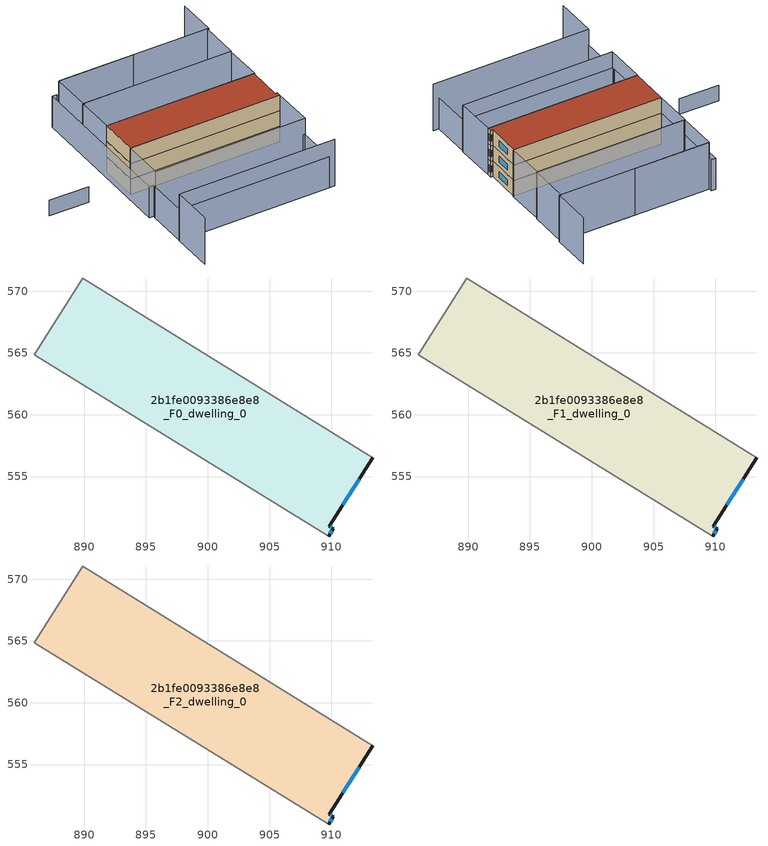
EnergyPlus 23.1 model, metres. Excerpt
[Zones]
2b1fe0093386e8e8_F0_dwelling_0
 floor ground (EU_floor_Construction): 913.35,556.5 909.83,550.99 910.16,550.78 909.78,550.19 885.97,564.86 889.9,571.07 z0
 wall outside (EU_wall_Construction): 909.78,550.19 910.16,550.78 909.83,550.99 913.35,556.5 z0:3
 wall adiabatic (EU_wall_Construction): 913.35,556.5 889.9,571.07 885.97,564.86 909.78,550.19 z0:3
 window (EU_Window_Construction): 910.93,552.71 912.25,554.79 / 910.06,550.85 909.93,550.92 / 909.9,550.37 910.04,550.6 z0.93:2.07
2b1fe0093386e8e8_F1_dwelling_0
 floor to 2b1fe0093386e8e8_F0_dwelling_0 (EU_floor_Construction): 913.35,556.5 909.83,550.99 910.16,550.78 909.78,550.19 885.97,564.86 889.9,571.07 z3
 wall outside (EU_wall_Construction): 909.78,550.19 910.16,550.78 909.83,550.99 913.35,556.5 z3:6
 wall adiabatic (EU_wall_Construction): 913.35,556.5 889.9,571.07 885.97,564.86 909.78,550.19 z3:6
 window (EU_Window_Construction): 910.93,552.71 912.25,554.79 / 910.06,550.85 909.93,550.92 / 909.9,550.37 910.04,550.6 z3.93:5.07
2b1fe0093386e8e8_F2_dwelling_0
 floor to 2b1fe0093386e8e8_F1_dwelling_0 (EU_floor_Construction): 913.35,556.5 909.83,550.99 910.16,550.78 909.78,550.19 885.97,564.86 889.9,571.07 z6
 wall outside (EU_wall_Construction): 909.78,550.19 910.16,550.78 909.83,550.99 913.35,556.5 z6:9
 wall adiabatic (EU_wall_Construction): 913.35,556.5 889.9,571.07 885.97,564.86 909.78,550.19 z6:9
 window (EU_Window_Construction): 910.93,552.71 912.25,554.79 / 910.06,550.85 909.93,550.92 / 909.9,550.37 910.04,550.6 z6.93:8.07
 roof outside (EU_roof_Construction): 910.16,550.78 909.83,550.99 913.35,556.5 889.9,571.07 885.97,564.86 909.78,550.19 z9
shading: 901.72,537.37 877.94,552.17 / 877.94,552.17 881.89,558.52 / 881.89,558.52 905.67,543.72 / 905.67,543.72 901.72,537.37 / 898.04,583.93 882.19,558.89 / 882.19,558.89 881.46,559.36 / 881.46,559.36 897.3,584.4 / 897.3,584.4 898.04,583.93 z0:6; 873.86,545.71 877.89,552.2 / 877.89,552.2 902.56,536.85 / 925.33,574.77 921.47,568.58 / 921.47,568.58 897.7,583.4 / 905.76,543.67 881.88,558.38 / 881.88,558.38 885.89,564.9 / 885.89,564.9 909.78,550.19 / 909.78,550.19 905.76,543.67 / 893.7,577.17 917.21,562.53 / 917.21,562.53 913.41,556.43 / 913.41,556.43 889.9,571.07 / 889.9,571.07 893.7,577.17 / 897.65,583.42 921.19,568.76 / 921.19,568.76 917.27,562.48 / 917.27,562.48 893.74,577.14 / 893.74,577.14 897.65,583.42 z0:9; 874.9,573.83 881.11,569.93 z0:3
[Building]
EU S2 Campaign: North Axis=0; Terrain=City; Solar Distribution=FullExterior
[Site:Location]
Montreal-Trudeau.Intl.AP: Latitude=45.4667; Longitude=-73.75; Time Zone=-5; Elevation=36
[SizingPeriod:WeatherFileDays]
AnnualSizingPeriod: Begin Month=1; Begin Day of Month=1; End Month=12; End Day of Month=31; Day of Week for Start Day=Monday; Use Weather File Daylight Saving Period=No; Use Weather File Rain and Snow Indicators=No
[MATERIAL]
EU_InternalMass_Material: Roughness=MediumRough; Thickness=0.1; Conductivity=1; Density=1800; Specific Heat=900; Thermal Absorptance=0.9; Solar Absorptance=0.7; Visible Absorptance=0.7
[MATERIAL:NOMASS] Roughness=MediumRough; Thermal Absorptance=0.9; Solar Absorptance=0.7; Visible Absorptance=0.7
Name | Thermal Resistance
EU_wall_NoMass; EU_floor_NoMass | 1.36485
EU_roof_NoMass | 2.55992
[WINDOWMATERIAL:SIMPLEGLAZINGSYSTEM]
EU_Window_SimpleGlazing: UFactor=3.92339; Solar Heat Gain Coefficient=0.8; Visible Transmittance=0.8
[CONSTRUCTION]
EU_wall_Construction: EU_wall_NoMass
EU_roof_Construction: EU_roof_NoMass
EU_floor_Construction: EU_floor_NoMass
EU_Window_Construction: EU_Window_SimpleGlazing
EU_InternalMass_Construction: EU_InternalMass_Material
[ZONE] Type=1; Multiplier=1; Ceiling Height=autocalculate; Floor Area=autocalculate; Part of Total Floor Area=Yes
Name | Volume
2b1fe0093386e8e8_F0_dwelling_0 | 605.09
2b1fe0093386e8e8_F1_dwelling_0; 2b1fe0093386e8e8_F2_dwelling_0 | 605.088
[INTERNALMASS] Construction=EU_InternalMass_Construction; Surface Area=201.696
Name | Zone or ZoneList
2b1fe0093386e8e8_F0_dwelling_0_EU_InternalMass | 2b1fe0093386e8e8_F0_dwelling_0
2b1fe0093386e8e8_F1_dwelling_0_EU_InternalMass | 2b1fe0093386e8e8_F1_dwelling_0
2b1fe0093386e8e8_F2_dwelling_0_EU_InternalMass | 2b1fe0093386e8e8_F2_dwelling_0
[OTHEREQUIPMENT] Fuel Type=Electricity; Design Level Calculation Method=Watts/Area; Power per Zone Floor Area=1; Fraction Latent=0; Fraction Radiant=0; Fraction Lost=0; Carbon Dioxide Generation Rate=0; EndUse Subcategory=EU_Step8_InternalGains
Name | Zone or ZoneList or Space or SpaceList | Schedule
EU_Step8_InternalGain_2b1fe0093386e8e8_F0_dwelling_0_f000 | 2b1fe0093386e8e8_F0_dwelling_0 | EU_Step8_GainSchedule_2b1fe0093386e8e8_F0_dwelling_0_f000
EU_Step8_InternalGain_2b1fe0093386e8e8_F1_dwelling_0_f000 | 2b1fe0093386e8e8_F1_dwelling_0 | EU_Step8_GainSchedule_2b1fe0093386e8e8_F1_dwelling_0_f000
EU_Step8_InternalGain_2b1fe0093386e8e8_F2_dwelling_0_f000 | 2b1fe0093386e8e8_F2_dwelling_0 | EU_Step8_GainSchedule_2b1fe0093386e8e8_F2_dwelling_0_f000
[ZONEVENTILATION:DESIGNFLOWRATE] Schedule=EU_AlwaysOn; Design Flow Rate Calculation Method=AirChanges/Hour; Air Changes per Hour=0.860309; Ventilation Type=Natural; Fan Pressure Rise=0; Fan Total Efficiency=1; Constant Term Coefficient=1; Temperature Term Coefficient=0; Velocity Term Coefficient=0; Velocity Squared Term Coefficient=0; Minimum Indoor Temperature=-100; Maximum Indoor Temperature=100; Delta Temperature=-100; Minimum Outdoor Temperature=-100; Maximum Outdoor Temperature=100; Maximum Wind Speed=40
Name | Zone or ZoneList or Space or SpaceList
EU_ConstantAir_2b1fe0093386e8e8_F0_dwelling_0 | 2b1fe0093386e8e8_F0_dwelling_0
EU_ConstantAir_2b1fe0093386e8e8_F1_dwelling_0 | 2b1fe0093386e8e8_F1_dwelling_0
EU_ConstantAir_2b1fe0093386e8e8_F2_dwelling_0 | 2b1fe0093386e8e8_F2_dwelling_0
[HVACTEMPLATE:THERMOSTAT] Constant Heating Setpoint=20; Constant Cooling Setpoint=50
EU_HeatOnly_2b1fe0093386e8e8_F0_dwelling_0; EU_HeatOnly_2b1fe0093386e8e8_F1_dwelling_0; EU_HeatOnly_2b1fe0093386e8e8_F2_dwelling_0
[HVACTEMPLATE:ZONE:IDEALLOADSAIRSYSTEM] System Availability Schedule=EU_AlwaysOn; Maximum Heating Supply Air Temperature=50; Minimum Cooling Supply Air Temperature=13; Maximum Heating Supply Air Humidity Ratio=0.0156; Minimum Cooling Supply Air Humidity Ratio=0.0077; Heating Limit=NoLimit; Cooling Limit=NoLimit; Heating Availability Schedule=EU_AlwaysOn; Cooling Availability Schedule=EU_CoolingOff; Dehumidification Control Type=ConstantSensibleHeatRatio; Cooling Sensible Heat Ratio=0.7; Dehumidification Setpoint=60; Humidification Control Type=None; Humidification Setpoint=30; Outdoor Air Method=None; Outdoor Air Flow Rate per Person=0.00944; Outdoor Air Flow Rate per Zone Floor Area=0; Outdoor Air Flow Rate per Zone=0; Demand Controlled Ventilation Type=None; Outdoor Air Economizer Type=NoEconomizer; Heat Recovery Type=None; Sensible Heat Recovery Effectiveness=0.7; Latent Heat Recovery Effectiveness=0.65
Name | Template Thermostat
2b1fe0093386e8e8_F0_dwelling_0 | EU_HeatOnly_2b1fe0093386e8e8_F0_dwelling_0
2b1fe0093386e8e8_F1_dwelling_0 | EU_HeatOnly_2b1fe0093386e8e8_F1_dwelling_0
2b1fe0093386e8e8_F2_dwelling_0 | EU_HeatOnly_2b1fe0093386e8e8_F2_dwelling_0
[SIZING:ZONE] Zone Cooling Design Supply Air Temperature Input Method=SupplyAirTemperature; Zone Cooling Design Supply Air Temperature=13; Zone Heating Design Supply Air Temperature Input Method=SupplyAirTemperature; Zone Heating Design Supply Air Temperature=50; Zone Cooling Design Supply Air Humidity Ratio=0.008; Zone Heating Design Supply Air Humidity Ratio=0.008; Cooling Design Air Flow Method=DesignDay; Cooling Design Air Flow Rate=0; Cooling Minimum Air Flow per Zone Floor Area=0.000762; Cooling Minimum Air Flow=0; Cooling Minimum Air Flow Fraction=0.2; Heating Design Air Flow Method=DesignDay; Heating Design Air Flow Rate=0; Heating Maximum Air Flow per Zone Floor Area=0.002032; Heating Maximum Air Flow=0.141576; Heating Maximum Air Flow Fraction=0.3; Account for Dedicated Outdoor Air System=No; Dedicated Outdoor Air System Control Strategy=NeutralSupplyAir; Dedicated Outdoor Air Low Setpoint Temperature for Design=autosize; Dedicated Outdoor Air High Setpoint Temperature for Design=autosize; Zone Load Sizing Method=Sensible Load Only No Latent Load; Zone Latent Cooling Design Supply Air Humidity Ratio Input Method=HumidityRatioDifference; Zone Cooling Design Supply Air Humidity Ratio Difference=0.005; Zone Latent Heating Design Supply Air Humidity Ratio Input Method=HumidityRatioDifference; Zone Humidification Design Supply Air Humidity Ratio Difference=0.005
2b1fe0093386e8e8_F0_dwelling_0; 2b1fe0093386e8e8_F1_dwelling_0; 2b1fe0093386e8e8_F2_dwelling_0
[SCHEDULE:CONSTANT]
Name | Hourly Value
EU_AlwaysOn | 1
EU_CoolingOff | 0
[SCHEDULE:FILE] Column Number=1; Rows to Skip at Top=0; Number of Hours of Data=8760; Column Separator=Comma; Interpolate to Timestep=No; Minutes per Item=60; Adjust Schedule for Daylight Savings=Yes
Name | File
EU_Step8_GainSchedule_2b1fe0093386e8e8_F0_dwelling_0_f000 | ../../schedules/2b1fe0093386e8e8/2b1fe0093386e8e8_F0_dwelling_0_f000_gain.csv
EU_Step8_GainSchedule_2b1fe0093386e8e8_F1_dwelling_0_f000 | ../../schedules/2b1fe0093386e8e8/2b1fe0093386e8e8_F1_dwelling_0_f000_gain.csv
EU_Step8_GainSchedule_2b1fe0093386e8e8_F2_dwelling_0_f000 | ../../schedules/2b1fe0093386e8e8/2b1fe0093386e8e8_F2_dwelling_0_f000_gain.csv
